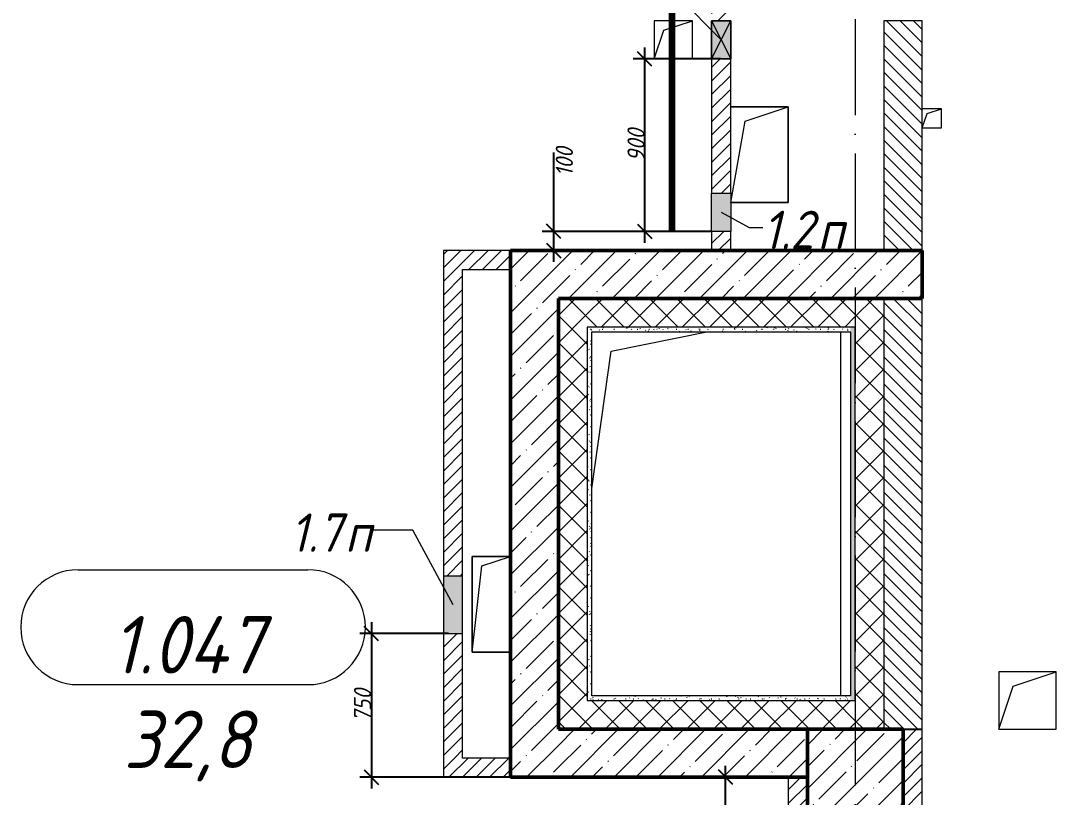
# Model space of a CAD drawing. Header units: millimetres. Extents: x -401725 to 250493, y 305116 to 802890.
# Drawn here: x -97723 to -92315, y 514342 to 518397 of the extents above; entities that cross this region are included whole.
import ezdxf

# ---------------------------------------------------------------- set-up
doc = ezdxf.new("R2010")
doc.units = ezdxf.units.MM
doc.linetypes.add('50_200_ШТРИХ_1Т_ш5_п1_п1_', pattern=[700, 500, -100, 0, -100])
for name, color, linetype, lineweight in [('20.5.3) СТ-7 Замена плитки Дм. монт штук', 92, 'Continuous', 211), ('A-____-____-DIMS', 7, 'Continuous', 9), ('A-DETL-GENF-OTLN', 7, 'Continuous', 9), ('A-FLOR-____-OTLN', 7, 'Continuous', 9), ('A-GENM-____-OTLN', 7, 'Continuous', 9), ('A-GLAZ-____-IDEN', 7, 'Continuous', 9), ('A-GLAZ-____-OTLN', 7, 'Continuous', 9), ('A-WALL-____-MCUT', 7, 'Continuous', 13), ('A-WALL-____-MCUT-1', 7, 'Continuous', 9), ('A-WALL-____-MCUT-2', 7, 'Continuous', 50), ('A-WALL-____-OTLN', 7, 'Continuous', 9), ('A-WALL-____-PATT-1', 7, 'Continuous', 9), ('A-WALL-FNSH-MCUT-1', 7, 'Continuous', 9), ('S-COLS-____-MCUT', 7, 'Continuous', 50), ('S-COLS-____-OTLN', 7, 'Continuous', 9), ('S-GRID-____-OTLN-1', 7, '50_200_ШТРИХ_1Т_ш5_п1_п1_', 9)]:
    doc.layers.add(name, color=color, linetype=linetype, lineweight=lineweight)
doc.layers.add('A-AREA-IDEN-1', color=7, linetype='Continuous', lineweight=9, true_color=0x000000)
doc.layers.add('A-WALL-____-PATT-2', color=7, linetype='Continuous', lineweight=9, true_color=0x787878)
doc.styles.add('ISOCPEUR_I', font='isocpeui.ttf', dxfattribs={"width": 0.9, "height": 2.5})
doc.styles.add('ISOCPEUR_I_11', font='isocpeui.ttf', dxfattribs={"width": 0.9, "height": 200})
doc.styles.add('ISOCPEUR_I_7', font='isocpeui.ttf', dxfattribs={"width": 0.9, "height": 90})
doc.dimstyles.new('ISO-1_8_0_9К_СРЕДНИЙ_Кладочные_1', dxfattribs={"dimscale": 304.8, "dimtxt": 89.638306, "dimasz": 0.246063, "dimexe": 0.19685, "dimexo": 0, "dimgap": 0, "dimtad": 1, "dimdec": 3, "dimrnd": 0.001, "dimdsep": 46, "dimtxsty": 'ISOCPEUR_I_7', "dimblk1": 'OBLIQUE', "dimblk2": 'OBLIQUE', "dimsah": 1, "dimcen": 0.09, "dimdle": 0.19685, "dimazin": 0, "dimtfac": 1, "dimtdec": 4, "dimtix": 1, "dimtmove": 0, "dimatfit": 3, "dimfxl": 1, "dimtvp": 1, "dimtolj": 1, "dimtzin": 0, "dimarcsym": 2})
doc.dimstyles.new('ISO-1_8_0_9К_СРЕДНИЙ_Кладочные_2', dxfattribs={"dimscale": 304.8, "dimtxt": 89.638306, "dimasz": 0.246063, "dimexe": 0.19685, "dimexo": 0, "dimgap": 0, "dimtad": 1, "dimdec": 3, "dimrnd": 0.001, "dimdsep": 46, "dimtxsty": 'ISOCPEUR_I_7', "dimblk1": 'OBLIQUE', "dimblk2": 'OBLIQUE', "dimsah": 1, "dimcen": 0.09, "dimdle": 0.19685, "dimazin": 0, "dimtfac": 1, "dimtdec": 4, "dimtix": 1, "dimtmove": 1, "dimatfit": 3, "dimfxl": 1, "dimtvp": 1, "dimtolj": 1, "dimtzin": 0, "dimarcsym": 2})
pattern_1 = [(45, (-176515.07, 459015.94), (-114.04925, 114.04925), []), (45, (-176401.02, 459015.94), (-114.04925, 114.04925), [201.612, -40.322, 3.353, -36.97])]
pattern_2 = [(45, (-176515.067, 459015.94), (-35.35534, 35.35534), [])]
pattern_3 = [(135, (-176515.067, 459015.94), (-35.35534, -35.35534), [])]
pattern_4 = [(0, (-176515.067, 459015.94), (81.28, 20.32), [3.353, -57.607, 3.353, -57.607, -325.12]), (0, (-176515.067, 459015.94), (81.28, 20.32), [-121.92, 3.353, -118.567, 3.353, -57.607, -142.24]), (0, (-176515.067, 459015.94), (81.28, 20.32), [-304.8, 3.353, -37.287, 3.353, -98.247]), (120, (-176484.587, 459026.1), (-58.2376362, 60.230545), [3.353, -57.607, 3.353, -57.607, -325.12]), (120, (-176484.587, 459026.1), (-58.2376362, 60.230545), [-121.92, 3.353, -118.567, 3.353, -57.607, -142.24]), (120, (-176484.587, 459026.1), (-58.2376362, 60.230545), [-304.8, 3.353, -37.287, 3.353, -98.247]), (240, (-176474.427, 459066.74), (-23.0423638, -80.550545), [3.353, -57.607, 3.353, -57.607, -325.12]), (240, (-176474.427, 459066.74), (-23.0423638, -80.550545), [-121.92, 3.353, -118.567, 3.353, -57.607, -142.24]), (240, (-176474.427, 459066.74), (-23.0423638, -80.550545), [-304.8, 3.353, -37.287, 3.353, -98.247])]
pattern_5 = [(45, (-176515.07, 459015.94), (-70.71068, 70.71068), []), (135, (-176515.07, 459015.94), (-70.71068, -70.71068), [])]

# ---------------------------------------------------------------- blocks, each defined once
blk = doc.blocks.new('BSC_Колонна _Прямоугольная - 500х500-V42-АР1_План отверстий 1 этажа в осях 1-64_Ю-ЯЯ')
at = {"layer": 'S-COLS-____-OTLN'}
h = blk.add_hatch(dxfattribs=at)
h.set_pattern_fill('FP_49', color=256, style=0, pattern_type=2)
h.set_pattern_definition([(45, (-83150, -55431.04), (-114.04925, 114.04925), []), (45, (-83035.95, -55431.04), (-114.04925, 114.04925), [201.613, -40.323, 3.353, -36.97])])
h.paths.add_polyline_path([(-250, -250), (250, -250), (250, 250), (-250, 250), (-250, 178.3)], flags=0)
at = {"layer": 'S-COLS-____-MCUT'}
for p, q in [((250, 250), (-250, 250)), ((-250, 250), (-250, -250)), ((250, -250), (250, 250)), ((-250, -250), (250, -250))]:
    blk.add_line(p, q, dxfattribs=at)
blk = doc.blocks.new('AR_Отверстие Ниша - Лючок-32403755-АР1_План отверстий 1 этажа в осях 1-64_Ю-ЯЯ')
at = {"layer": 'A-GLAZ-____-OTLN'}
blk.add_hatch(color=256, dxfattribs=at).paths.add_polyline_path([(150, -50), (150, 50), (-150, 50), (-150, -50)], flags=0)
for p, q in [((150, 50), (-150, 50)), ((-150, 50), (-150, -50)), ((150, -50), (150, 50)), ((-150, -50), (150, -50))]:
    blk.add_line(p, q, dxfattribs=at)
blk = doc.blocks.new('AR_Отверстие Ниша - Лючок-V175-АР1_План отверстий 1 этажа в осях 1-64_Ю-ЯЯ')
at = {"layer": 'A-GLAZ-____-OTLN'}
blk.add_hatch(color=256, dxfattribs=at).paths.add_polyline_path([(-100, -50), (100, -50), (100, 50), (-100, 50)], flags=0)
for p, q in [((-100, 50), (100, 50)), ((-100, -50), (-100, 50)), ((100, 50), (100, -50)), ((100, -50), (-100, -50))]:
    blk.add_line(p, q, dxfattribs=at)
blk = doc.blocks.new('AR_Отверстие прямоугольное _в стене_ - AR_Отверстие прямоугольное _в стене__ВК-32402986-АР1_План отверстий 1 этажа в осях 1-64_Ю-ЯЯ')
at = {"layer": 'A-GLAZ-____-OTLN'}
blk.add_hatch(color=256, dxfattribs=at).paths.add_polyline_path([(-100, -50), (100, -50), (100, 50), (-100, 50)], flags=0)
at = {"layer": 'A-DETL-GENF-OTLN'}
for p, q in [((-100, -50), (-100, 50)), ((-100, 50), (100, 50)), ((100, 50), (-100, -50)), ((-100, 50), (100, -50)), ((100, 50), (-100, 50)), ((-100, 50), (-100, -50)), ((100, 50), (100, -50)), ((100, -50), (100, 50)), ((100, -50), (-100, -50)), ((-100, -50), (100, -50))]:
    blk.add_line(p, q, dxfattribs=at)
blk = doc.blocks.new('AR_Отверстие прямоугольное _в плите_ - AR_Отверстие прямоугольное _в плите_-30229458-АР1_План отверстий 1 этажа в осях 1-64_Ю-ЯЯ')
at = {"layer": 'A-GENM-____-OTLN'}
for p, q in [((100, 250), (-100, 250)), ((-100, 250), (-100, -250)), ((-50, 200), (100, 250)), ((-100, -250), (-50, 200)), ((-100, -250), (100, -250))]:
    blk.add_line(p, q, dxfattribs=at)
blk = doc.blocks.new('AR_Отверстие прямоугольное _в плите_ - AR_Отверстие прямоугольное _в плите_-30459333-АР1_План отверстий 1 этажа в осях 1-64_Ю-ЯЯ')
at = {"layer": 'A-GENM-____-OTLN'}
for p, q in [((150, 250), (-150, 250)), ((-75, 175), (150, 250)), ((150, -250), (150, 250)), ((-150, -250), (-75, 175)), ((-150, -250), (150, -250))]:
    blk.add_line(p, q, dxfattribs=at)
blk = doc.blocks.new('AR_Отверстие прямоугольное _в плите_ - AR_Отверстие прямоугольное _в плите_-30459689-АР1_План отверстий 1 этажа в осях 1-64_Ю-ЯЯ')
at = {"layer": 'A-GENM-____-OTLN'}
for p, q in [((150, 150), (-150, 150)), ((-150, 150), (-150, -150)), ((-75, 75), (150, 150)), ((150, -150), (150, 150)), ((-150, -150), (-75, 75)), ((-150, -150), (150, -150))]:
    blk.add_line(p, q, dxfattribs=at)
blk = doc.blocks.new('AR_Отверстие прямоугольное _в плите_ - AR_Отверстие прямоугольное _в плите_-30459597-АР1_План отверстий 1 этажа в осях 1-64_Ю-ЯЯ')
at = {"layer": 'A-GENM-____-OTLN'}
for p, q in [((100, 100), (-100, 100)), ((-100, 100), (-100, -100)), ((-50, 50), (100, 100)), ((100, -100), (100, 100)), ((-100, -100), (-50, 50)), ((-100, -100), (100, -100))]:
    blk.add_line(p, q, dxfattribs=at)
blk = doc.blocks.new('AR_Отверстие прямоугольное _в плите_ - AR_Отверстие прямоугольное _в плите_-30459871-АР1_План отверстий 1 этажа в осях 1-64_Ю-ЯЯ')
at = {"layer": 'A-GENM-____-OTLN'}
for p, q in [((50, 50), (-50, 50)), ((-50, -50), (-25, 25)), ((-25, 25), (50, 50)), ((50, -50), (50, 50)), ((-50, -50), (50, -50))]:
    blk.add_line(p, q, dxfattribs=at)
blk = doc.blocks.new('AR_Отверстие прямоугольное _в плите_ - AR_Отверстие прямоугольное _в плите_-30552518-АР1_План отверстий 1 этажа в осях 1-64_Ю-ЯЯ')
at = {"layer": 'A-GENM-____-OTLN'}
for p, q in [((-550, 850), (-50, 950)), ((-650, 131.8), (-550, 850))]:
    blk.add_line(p, q, dxfattribs=at)
blk = doc.blocks.new('_Oblique')
at = {"color": 0, "linetype": 'ByBlock', "lineweight": -2}
blk.add_line((-0.5, -0.5), (0.5, 0.5), dxfattribs=at)
blk = doc.blocks.new('*D13568')
at = {"layer": 'A-____-____-DIMS', "color": 0, "lineweight": -2, "transparency": 16777216}
for p, q in [((-94042.3, 513087), (-94042.3, 514507)), ((-93615.1, 514447), (-94102.3, 514447)), ((-93668.1, 513147), (-94102.3, 513147))]:
    blk.add_line(p, q, dxfattribs=at)
at = {"layer": 'Defpoints', "color": 0, "transparency": 16777216}
for p in [(-94042.3, 514447), (-93615.1, 514447), (-93668.1, 513147)]:
    blk.add_point(p, dxfattribs=at)
at = {"layer": 'A-____-____-DIMS', "color": 0, "lineweight": -2, "transparency": 16777216, "xscale": 75, "yscale": 75, "zscale": 75}
for p, rotation in [((-94042.3, 514447), 90), ((-94042.3, 513147), 270)]:
    blk.add_blockref('_Oblique', p, dxfattribs=dict(at, rotation=rotation))
at = {"layer": 'A-____-____-DIMS', "color": 0, "transparency": 16777216, "insert": (-94087.3, 513797), "char_height": 90, "width": 504.733, "attachment_point": 5, "rotation": 90, "style": 'ISOCPEUR_I_7'}
blk.add_mtext('\\A1;1300', dxfattribs=at)
blk = doc.blocks.new('*D13569')
at = {"layer": 'A-____-____-DIMS', "color": 0, "lineweight": -2, "transparency": 16777216}
for p, q in [((-95891.9, 515257), (-95891.9, 514387)), ((-95488.6, 515197), (-95951.9, 515197)), ((-95165.1, 514447), (-95951.9, 514447))]:
    blk.add_line(p, q, dxfattribs=at)
at = {"layer": 'Defpoints', "color": 0, "transparency": 16777216}
for p in [(-95488.6, 515197), (-95891.9, 514447), (-95165.1, 514447)]:
    blk.add_point(p, dxfattribs=at)
at = {"layer": 'A-____-____-DIMS', "color": 0, "lineweight": -2, "transparency": 16777216, "xscale": 75, "yscale": 75, "zscale": 75}
for p, rotation in [((-95891.9, 515197), 90), ((-95891.9, 514447), 270)]:
    blk.add_blockref('_Oblique', p, dxfattribs=dict(at, rotation=rotation))
at = {"layer": 'A-____-____-DIMS', "color": 0, "transparency": 16777216, "insert": (-95937.5, 514822), "char_height": 90, "width": 409.578, "attachment_point": 5, "rotation": 90, "style": 'ISOCPEUR_I_7'}
blk.add_mtext('\\A1;750', dxfattribs=at)
blk = doc.blocks.new('*D13570')
at = {"layer": 'A-____-____-DIMS', "color": 0, "lineweight": -2, "transparency": 16777216}
for p, q in [((-94939.2, 517297), (-94939.2, 517708.5)), ((-94118.1, 517297), (-94999.2, 517297)), ((-94939.2, 517137), (-94939.2, 517297)), ((-94115.1, 517197), (-94999.2, 517197))]:
    blk.add_line(p, q, dxfattribs=at)
at = {"layer": 'Defpoints', "color": 0, "transparency": 16777216}
for p in [(-94939.2, 517297), (-94118.1, 517297), (-94115.1, 517197)]:
    blk.add_point(p, dxfattribs=at)
at = {"layer": 'A-____-____-DIMS', "color": 0, "lineweight": -2, "transparency": 16777216, "xscale": 75, "yscale": 75, "zscale": 75}
for p, rotation in [((-94939.2, 517297), 90), ((-94939.2, 517197), 270)]:
    blk.add_blockref('_Oblique', p, dxfattribs=dict(at, rotation=rotation))
at = {"layer": 'A-____-____-DIMS', "color": 0, "transparency": 16777216, "insert": (-94929, 517584.4), "char_height": 90, "width": 368.207, "attachment_point": 1, "rotation": 90, "line_spacing_factor": 1.149209, "style": 'ISOCPEUR_I_7'}
blk.add_mtext('\\A1;100', dxfattribs=at)
blk = doc.blocks.new('*D13571')
at = {"layer": 'A-____-____-DIMS', "color": 0, "lineweight": -2, "transparency": 16777216}
for p, q in [((-94464.5, 517237), (-94464.5, 518257)), ((-94067.1, 518197), (-94524.5, 518197)), ((-94118.1, 517297), (-94524.5, 517297))]:
    blk.add_line(p, q, dxfattribs=at)
at = {"layer": 'Defpoints', "color": 0, "transparency": 16777216}
for p in [(-94464.5, 518197), (-94067.1, 518197), (-94118.1, 517297)]:
    blk.add_point(p, dxfattribs=at)
at = {"layer": 'A-____-____-DIMS', "color": 0, "lineweight": -2, "transparency": 16777216, "xscale": 75, "yscale": 75, "zscale": 75}
for p, rotation in [((-94464.5, 518197), 90), ((-94464.5, 517297), 270)]:
    blk.add_blockref('_Oblique', p, dxfattribs=dict(at, rotation=rotation))
at = {"layer": 'A-____-____-DIMS', "color": 0, "transparency": 16777216, "insert": (-94509.5, 517747), "char_height": 90, "width": 409.578, "attachment_point": 5, "rotation": 90, "style": 'ISOCPEUR_I_7'}
blk.add_mtext('\\A1;900', dxfattribs=at)
blk = doc.blocks.new('AAR_СКБ_Марка_помещения_1_5 ммп - Номер _ Площадь-27962135-АИ_План этажа_Стены_1')
at = {"layer": 'A-AREA-IDEN-1'}
for p, q in [((-2.987, 3), (3.013, 3)), ((-2.987, 0), (3.013, 0))]:
    blk.add_line(p, q, dxfattribs=at)
for centre, start, end in [((-2.987, 1.5), 90, 270), ((3.013, 1.5), 270, 90)]:
    blk.add_arc(centre, 1.5, start, end, dxfattribs=at)

msp = doc.modelspace()

# ---------------------------------------------------------------- hatches: boundary and pattern name
at = {"layer": 'A-WALL-____-PATT-1'}
h = msp.add_hatch(dxfattribs=at)
h.set_pattern_fill('FP_5', color=256, style=0, pattern_type=2)
h.set_pattern_definition(pattern_2)
h.paths.add_polyline_path([(-94015.0675, 517196.983), (-94015.0675, 517296.983), (-94115.0675, 517296.983), (-94115.0675, 517196.983)], flags=0)
h.paths.add_polyline_path([(-94115.0675, 517496.983), (-94015.0675, 517496.983), (-94015.0675, 518196.983), (-94115.0675, 518196.983), (-94115.0675, 517854.284)], flags=0)
h.paths.add_polyline_path([(-94115.0675, 518396.983), (-94015.0675, 518396.983), (-94015.0675, 519111.983), (-94115.0675, 519111.983)], flags=0)
h = msp.add_hatch(dxfattribs=at)
h.set_pattern_fill('FP_6', color=256, style=0, pattern_type=2)
h.set_pattern_definition(pattern_3)
h.paths.add_polyline_path([(-93015.0675, 517196.983), (-93015.0675, 518396.6355), (-93215.0675, 518396.6355), (-93215.0675, 517196.983)], flags=0)
h = msp.add_hatch(dxfattribs=at)
h.set_pattern_fill('FP_5', color=256, style=0, pattern_type=2)
h.set_pattern_definition(pattern_2)
h.paths.add_polyline_path([(-95515.0675, 514546.983), (-95415.0675, 514546.983), (-95415.0675, 515196.983), (-95515.0675, 515196.983)], flags=0)
h.paths.add_polyline_path([(-95415.0675, 515496.983), (-95415.0675, 517196.983), (-95515.0675, 517196.983), (-95515.0675, 515496.983), (-95477.8126, 515496.983)], flags=0)
h = msp.add_hatch(dxfattribs=at)
h.set_pattern_fill('FP_5', color=256, style=0, pattern_type=2)
h.set_pattern_definition(pattern_2)
h.paths.add_polyline_path([(-95165.0675, 517096.983), (-95165.0675, 517196.983), (-95415.0675, 517196.983), (-95415.0675, 517096.983), (-95225.4455, 517096.983)], flags=0)
h = msp.add_hatch(dxfattribs=at)
h.set_pattern_fill('FP_13', color=256, style=0, pattern_type=2)
h.set_pattern_definition(pattern_1)
h.paths.add_polyline_path([(-94915.0675, 514446.983), (-94915.0675, 517196.983), (-95165.0675, 517196.983), (-95165.0675, 514446.983)], flags=0)
h = msp.add_hatch(dxfattribs=at)
h.set_pattern_fill('FP_13', color=256, style=0, pattern_type=2)
h.set_pattern_definition(pattern_1)
h.paths.add_polyline_path([(-94915.0675, 516946.983), (-93015.0675, 516946.983), (-93015.0675, 517196.983), (-94915.0675, 517196.983)], flags=0)
h = msp.add_hatch(dxfattribs=at)
h.set_pattern_fill('FP_1', color=256, style=0, pattern_type=2)
h.set_pattern_definition(pattern_5)
h.paths.add_polyline_path([(-94915.0675, 514846.983), (-94765.0675, 514846.983), (-94765.0675, 516946.983), (-94915.0675, 516946.983), (-94915.0675, 514871.983)], flags=0)
h = msp.add_hatch(dxfattribs=at)
h.set_pattern_fill('FP_1', color=256, style=0, pattern_type=2)
h.set_pattern_definition(pattern_5)
h.paths.add_polyline_path([(-93365.0675, 516796.983), (-93365.0675, 516946.983), (-94765.0675, 516946.983), (-94765.0675, 516796.983), (-93390.0675, 516796.983)], flags=0)
h = msp.add_hatch(dxfattribs=at)
h.set_pattern_fill('FP_1', color=256, style=0, pattern_type=2)
h.set_pattern_definition(pattern_5)
h.paths.add_polyline_path([(-93365.0675, 514696.983), (-93215.0675, 514696.983), (-93215.0675, 516946.983), (-93365.0675, 516946.983), (-93365.0675, 514846.983)], flags=0)
h = msp.add_hatch(dxfattribs=at)
h.set_pattern_fill('FP_6', color=256, style=0, pattern_type=2)
h.set_pattern_definition(pattern_3)
h.paths.add_polyline_path([(-93115.0675, 514696.6355), (-93015.0675, 514696.6355), (-93015.0675, 516946.983), (-93215.0675, 516946.983), (-93215.0675, 514696.983), (-93115.0675, 514696.983)], flags=0)
h = msp.add_hatch(dxfattribs=at)
h.set_pattern_fill('FP_1', color=256, style=0, pattern_type=2)
h.set_pattern_definition(pattern_5)
h.paths.add_polyline_path([(-93457.9448, 514696.983), (-93365.0675, 514696.983), (-93365.0675, 514846.983), (-94915.0675, 514846.983), (-94915.0675, 514696.983), (-93615.0675, 514696.983)], flags=0)
h = msp.add_hatch(dxfattribs=at)
h.set_pattern_fill('FP_13', color=256, style=0, pattern_type=2)
h.set_pattern_definition(pattern_1)
h.paths.add_polyline_path([(-93615.0675, 514446.983), (-93615.0675, 514696.983), (-94915.0675, 514696.983), (-94915.0675, 514446.983)], flags=0)
h = msp.add_hatch(dxfattribs=at)
h.set_pattern_fill('FP_5', color=256, style=0, pattern_type=2)
h.set_pattern_definition(pattern_2)
h.paths.add_polyline_path([(-93015.0675, 514196.983), (-93015.0675, 514696.983), (-93115.0675, 514696.983), (-93115.0675, 514196.983)], flags=0)
h = msp.add_hatch(dxfattribs=at)
h.set_pattern_fill('FP_5', color=256, style=0, pattern_type=2)
h.set_pattern_definition(pattern_2)
h.paths.add_polyline_path([(-95164.9687, 514446.983), (-95164.9687, 514546.983), (-95515.0675, 514546.983), (-95515.0675, 514446.983), (-95225.4455, 514446.983)], flags=0)
h = msp.add_hatch(dxfattribs=at)
h.set_pattern_fill('FP_5', color=256, style=0, pattern_type=2)
h.set_pattern_definition(pattern_2)
h.paths.add_polyline_path([(-93615.0675, 511696.983), (-93615.0675, 512746.983), (-93715.0675, 512746.983), (-93715.0675, 511696.983)], flags=0)
h.paths.add_polyline_path([(-93615.0675, 513146.983), (-93615.0675, 514446.983), (-93715.0675, 514446.983), (-93715.0675, 513146.983)], flags=0)
at = {"layer": 'A-WALL-____-PATT-2'}
h = msp.add_hatch(dxfattribs=at)
h.set_pattern_fill('FP_185', color=256, style=0, pattern_type=2)
h.set_pattern_definition(pattern_4)
h.paths.add_polyline_path([(-94740.0675, 514871.983), (-94740.0675, 516796.983), (-94765.0675, 516796.983), (-94765.0675, 514871.983)], flags=0)
h = msp.add_hatch(dxfattribs=at)
h.set_pattern_fill('FP_185', color=256, style=0, pattern_type=2)
h.set_pattern_definition(pattern_4)
h.paths.add_polyline_path([(-93390.0675, 516771.983), (-93390.0675, 516796.983), (-94740.0675, 516796.983), (-94740.0675, 516771.983), (-93457.9448, 516771.983)], flags=0)
h = msp.add_hatch(dxfattribs=at)
h.set_pattern_fill('FP_185', color=256, style=0, pattern_type=2)
h.set_pattern_definition(pattern_4)
h.paths.add_polyline_path([(-93365.0675, 514846.983), (-93365.0675, 516796.983), (-93390.0675, 516796.983), (-93390.0675, 514846.983)], flags=0)
h = msp.add_hatch(dxfattribs=at)
h.set_pattern_fill('FP_185', color=256, style=0, pattern_type=2)
h.set_pattern_definition(pattern_4)
h.paths.add_polyline_path([(-93390.0675, 514846.983), (-93390.0675, 514871.983), (-94765.0675, 514871.983), (-94765.0675, 514846.983), (-93457.9448, 514846.983)], flags=0)

# ---------------------------------------------------------------- linework, layer by layer
at = {"layer": '20.5.3) СТ-7 Замена плитки Дм. монт штук'}
msp.add_lwpolyline([(-94321.3177, 517296.983), (-94321.3177, 519211.4616)], dxfattribs=at)
at = {"layer": 'A-FLOR-____-OTLN'}
for p, q in [((-94015.0675, 517946.983), (-93715.0675, 517946.983)), ((-93715.0675, 517946.983), (-93715.0675, 517446.983)), ((-93715.0675, 517446.983), (-94015.0675, 517446.983)), ((-95365.0675, 515599.8587), (-95165.0675, 515599.8587)), ((-95365.0675, 515099.8587), (-95365.0675, 515599.8587)), ((-95165.0675, 515099.8587), (-95365.0675, 515099.8587))]:
    msp.add_line(p, q, dxfattribs=at)
at = {"layer": 'A-GLAZ-____-IDEN'}
for p, q in [((-94065.0675, 518296.983), (-94297.6675, 518532.5236)), ((-94065.0675, 517396.983), (-93918.5208, 517316.983)), ((-93918.5208, 517316.983), (-93847.1215, 517316.983)), ((-95675.5432, 515736.4032), (-95886.0188, 515736.4032)), ((-95465.0675, 515346.983), (-95675.5432, 515736.4032))]:
    msp.add_line(p, q, dxfattribs=at)
at = {"layer": 'A-WALL-____-MCUT'}
for p, q in [((-93215.0675, 518396.6355), (-93215.0675, 517196.983)), ((-93015.0675, 518396.6355), (-93215.0675, 518396.6355)), ((-93015.0675, 517196.983), (-93015.0675, 518396.6355)), ((-93215.0675, 516946.983), (-93215.0675, 514696.983)), ((-93015.0675, 514696.6355), (-93015.0675, 516946.983)), ((-93115.0675, 514696.6355), (-93015.0675, 514696.6355))]:
    msp.add_line(p, q, dxfattribs=at)
at = {"layer": 'A-WALL-____-MCUT-1'}
for p, q in [((-94765.0675, 516796.983), (-94765.0675, 514846.983)), ((-93365.0675, 516796.983), (-94765.0675, 516796.983)), ((-93365.0675, 514846.983), (-93365.0675, 516796.983)), ((-94765.0675, 514846.983), (-93365.0675, 514846.983)), ((-93615.0675, 514696.983), (-93615.0675, 514696.983))]:
    msp.add_line(p, q, dxfattribs=at)
at = {"layer": 'A-WALL-____-MCUT-2'}
for p, q in [((-95165.0675, 517196.983), (-95165.0675, 514446.983)), ((-93015.0675, 517196.983), (-95165.0675, 517196.983)), ((-93015.0675, 516946.983), (-93015.0675, 517196.983)), ((-94915.0675, 514696.983), (-94915.0675, 516946.983)), ((-94915.0675, 516946.983), (-93015.0675, 516946.983)), ((-93615.0675, 514696.983), (-94915.0675, 514696.983)), ((-95165.0675, 514446.983), (-93615.0675, 514446.983))]:
    msp.add_line(p, q, dxfattribs=at)
at = {"layer": 'A-WALL-____-OTLN'}
msp.add_line((-93440.0675, 514871.983), (-93440.0675, 516771.983), dxfattribs=at)
at = {"layer": 'A-WALL-FNSH-MCUT-1'}
for p, q in [((-94115.0675, 518196.983), (-94115.0675, 517496.983)), ((-94015.0675, 517496.983), (-94015.0675, 518196.983)), ((-94115.0675, 517296.983), (-94115.0675, 517196.983)), ((-94015.0675, 517196.983), (-94015.0675, 517296.983)), ((-95515.0675, 517196.983), (-95515.0675, 515496.983)), ((-95165.0675, 517196.983), (-95515.0675, 517196.983)), ((-95415.0675, 515496.983), (-95415.0675, 517096.983)), ((-95415.0675, 517096.983), (-95165.0675, 517096.983)), ((-94740.0675, 514871.983), (-94740.0675, 516771.983)), ((-94740.0675, 516771.983), (-93390.0675, 516771.983)), ((-93390.0675, 516771.983), (-93390.0675, 514871.983)), ((-95515.0675, 515196.983), (-95515.0675, 514446.983)), ((-95415.0675, 514546.983), (-95415.0675, 515196.983)), ((-93390.0675, 514871.983), (-94740.0675, 514871.983)), ((-93015.0675, 514696.983), (-93115.0675, 514696.983)), ((-93015.0675, 514196.983), (-93015.0675, 514696.6355)), ((-95164.9687, 514546.983), (-95415.0675, 514546.983)), ((-95164.9687, 514446.983), (-95164.9687, 514546.983)), ((-95515.0675, 514446.983), (-95165.0675, 514446.983)), ((-93715.0675, 514446.983), (-93715.0675, 513146.983))]:
    msp.add_line(p, q, dxfattribs=at)
at = {"layer": 'S-GRID-____-OTLN-1'}
msp.add_line((-93365.0675, 549908.7924), (-93365.0675, 498597.5699), dxfattribs=at)

# ---------------------------------------------------------------- block references
at = {"layer": 'A-AREA-IDEN-1', "xscale": 199.9999999999999, "yscale": 199.9999999999999, "zscale": 199.9999999999999}
msp.add_blockref('AAR_СКБ_Марка_помещения_1_5 ммп - Номер _ Площадь-27962135-АИ_План этажа_Стены_1', (-96825.5128, 514930.0777), dxfattribs=at)
at = {"layer": 'A-GENM-____-OTLN'}
for name, p in [('AR_Отверстие прямоугольное _в плите_ - AR_Отверстие прямоугольное _в плите_-30459597-АР1_План отверстий 1 этажа в осях 1-64_Ю-ЯЯ', (-94315.0675, 518296.983)), ('AR_Отверстие прямоугольное _в плите_ - AR_Отверстие прямоугольное _в плите_-30459333-АР1_План отверстий 1 этажа в осях 1-64_Ю-ЯЯ', (-93865.0675, 517696.983)), ('AR_Отверстие прямоугольное _в плите_ - AR_Отверстие прямоугольное _в плите_-30459871-АР1_План отверстий 1 этажа в осях 1-64_Ю-ЯЯ', (-92965.0675, 517886.983)), ('AR_Отверстие прямоугольное _в плите_ - AR_Отверстие прямоугольное _в плите_-30552518-АР1_План отверстий 1 этажа в осях 1-64_Ю-ЯЯ', (-94090.0675, 515821.983)), ('AR_Отверстие прямоугольное _в плите_ - AR_Отверстие прямоугольное _в плите_-30229458-АР1_План отверстий 1 этажа в осях 1-64_Ю-ЯЯ', (-95265.0675, 515349.8587)), ('AR_Отверстие прямоугольное _в плите_ - AR_Отверстие прямоугольное _в плите_-30459689-АР1_План отверстий 1 этажа в осях 1-64_Ю-ЯЯ', (-92465.0675, 514846.983))]:
    msp.add_blockref(name, p, dxfattribs=at)
at = {"layer": 'A-GLAZ-____-OTLN'}
for name, p, rotation in [('AR_Отверстие прямоугольное _в стене_ - AR_Отверстие прямоугольное _в стене__ВК-32402986-АР1_План отверстий 1 этажа в осях 1-64_Ю-ЯЯ', (-94065.0675, 518296.983), 90), ('AR_Отверстие Ниша - Лючок-V175-АР1_План отверстий 1 этажа в осях 1-64_Ю-ЯЯ', (-94065.0675, 517396.983), 90), ('AR_Отверстие Ниша - Лючок-32403755-АР1_План отверстий 1 этажа в осях 1-64_Ю-ЯЯ', (-95465.0675, 515346.983), 270)]:
    msp.add_blockref(name, p, dxfattribs=dict(at, rotation=rotation))
at = {"layer": 'S-COLS-____-OTLN'}
msp.add_blockref('BSC_Колонна _Прямоугольная - 500х500-V42-АР1_План отверстий 1 этажа в осях 1-64_Ю-ЯЯ', (-93365.0675, 514446.983), dxfattribs=at)

# ---------------------------------------------------------------- texts
at = {"layer": 'A-AREA-IDEN-1', "char_height": 300, "attachment_point": 8, "line_spacing_factor": 1.139951, "style": 'ISOCPEUR_I'}
for s, insert, width in [('\\pxqc,t8.46667,16.93333,25.4,33.86667,42.33333,50.8,59.26667,67.73333,76.2,84.66667,93.13333,101.6,110.06667,118.53333,127,135.46667,143.93333,152.4,160.86667,169.33333,177.8,186.26667,194.73333,203.2,211.66667,220.13333,228.6,237.06667,245.53333,254,262.46667,270.93333;{1.047}', (-96850.9419, 514988.4075), 940), ('\\pxqc,t8.46667,16.93333,25.4,33.86667,42.33333,50.8,59.26667,67.73333,76.2,84.66667,93.13333,101.6,110.06667,118.53333,127,135.46667,143.93333,152.4,160.86667,169.33333,177.8,186.26667,194.73333,203.2,211.66667,220.13333,228.6,237.06667,245.53333,254,262.46667,270.93333;{32,8}', (-96849.9419, 514424.4596), 754)]:
    msp.add_mtext(s, dxfattribs=dict(at, insert=insert, width=width))
at = {"layer": 'A-GLAZ-____-IDEN', "char_height": 200, "attachment_point": 1, "style": 'ISOCPEUR_I_11'}
for s, insert, width in [('1.2', (-93847.1215, 517404.5975), 346.329), ('\\fISOCPEUR|b0|i1|c204|p34|;\\W.9;п', (-93561.3715, 517404.5975), 158.734125), ('1.7', (-96314.9766, 515824.0178), 346.329), ('\\fISOCPEUR|b0|i1|c204|p34|;\\W.9;п', (-96029.2266, 515824.0178), 158.734125)]:
    msp.add_mtext(s, dxfattribs=dict(at, insert=insert, width=width))

# ---------------------------------------------------------------- dimensions: what is measured, and where the dimension line sits
at = {"layer": 'A-____-____-DIMS'}
for base, p1, p2, override, picture, middle in [((-94464.5199, 518196.983), (-94118.1155, 517296.983), (-94067.0942, 518196.983), {"dimpost": '<>', "dimfxl": 901.445046}, '*D13571', (-94509.5199, 517746.983)), ((-95891.9383, 514446.983), (-95488.5794, 515196.983), (-95165.0675, 514446.983), {"dimpost": '<>', "dimfxl": 816.798621}, '*D13569', (-95937.5179, 514821.983)), ((-94042.3379, 514446.983), (-93668.1155, 513146.983), (-93615.0675, 514446.983), {"dimpost": '<>', "dimfxl": 1301.081892}, '*D13568', (-94087.3379, 513796.983))]:
    dim = msp.add_linear_dim(base=base, p1=p1, p2=p2, angle=90, dimstyle='ISO-1_8_0_9К_СРЕДНИЙ_Кладочные_2', override=override, dxfattribs=at)
    dim.commit()
    dim.dimension.update_dxf_attribs({"geometry": picture, "text_midpoint": middle})
dim = msp.add_linear_dim(base=(-94939.1707, 517296.983), p1=(-94115.0675, 517196.983), p2=(-94118.1155, 517296.983), angle=90, dimstyle='ISO-1_8_0_9К_СРЕДНИЙ_Кладочные_1', override={"dimpost": '<>', "dimfxl": 100.046441}, dxfattribs=at)
dim.commit()
dim.dimension.update_dxf_attribs({"geometry": '*D13570', "text_midpoint": (-94869.0321, 517708.4949), "dimtype": 160, "text_rotation": 90})

doc.saveas('drawing.dxf')
